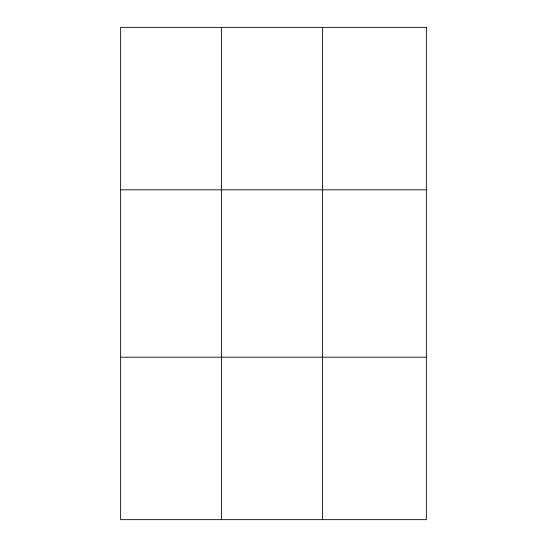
<?xml version="1.0" encoding="UTF-8"?>
<svg xmlns="http://www.w3.org/2000/svg" width="547" height="547" viewBox="0 0 547 547"><rect width="100%" height="100%" fill="white"/><g stroke="black" fill="none" stroke-linecap="round" stroke-linejoin="round"><path stroke-width="0.82" d="M221.521 27.35L221.521 519.65M322.415 27.35L322.415 519.65M120.627 189.809L426.373 189.809M120.627 357.191L426.373 357.191M426.373 27.35L426.373 519.65L120.627 519.65L120.627 27.35L426.373 27.35"/></g></svg>
